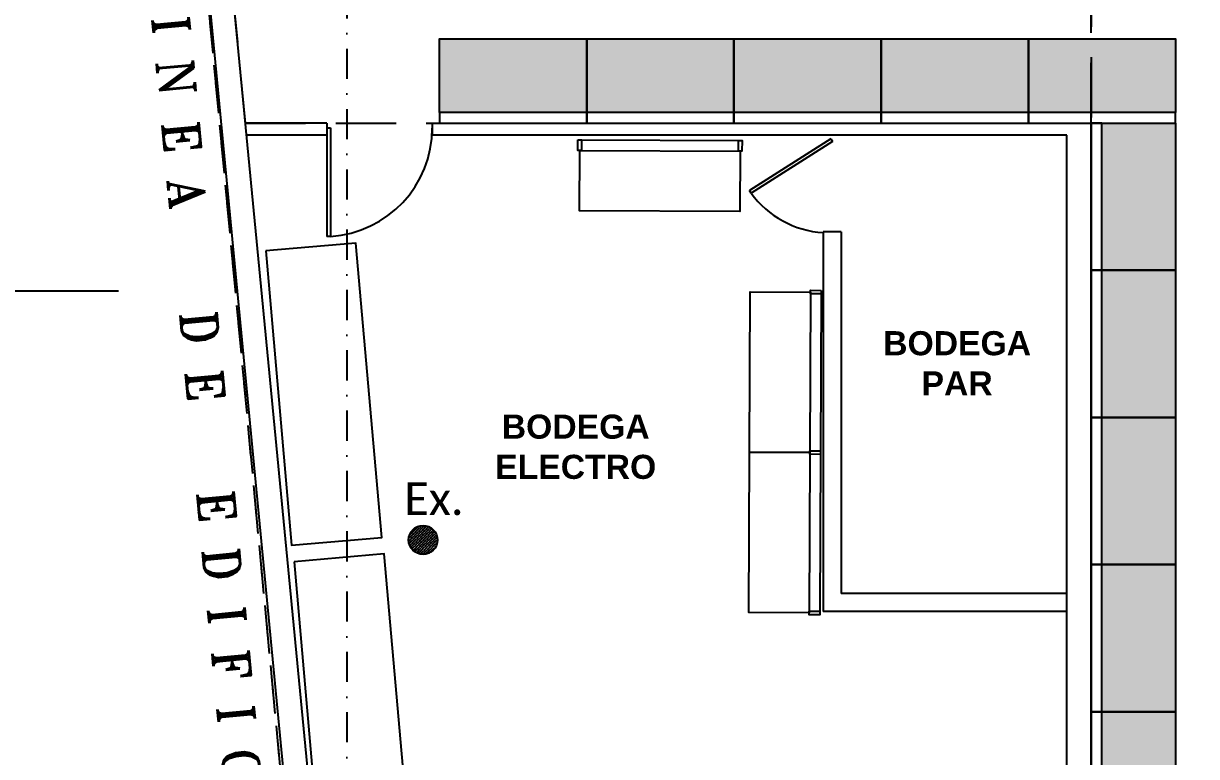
# Model space of a CAD drawing. Header units: millimetres. Extents: x 340 to 1003762, y 22 to 362022.
# Drawn here: x 553542 to 563265, y 252555 to 258634 of the extents above; entities that cross this region are included whole.
import ezdxf

# ---------------------------------------------------------------- set-up
doc = ezdxf.new("R2010")
doc.units = ezdxf.units.MM
doc.linetypes.add('LSBB_P_002 - PLANTA 1° NIVEL SALA DE VENTAS$0$DASHDOT2', pattern=[0.5, 0.25, -0.125, 0, -0.125])
doc.linetypes.add('LSBB_P_002 - PLANTA 1° NIVEL SALA DE VENTAS$0$HIDDEN', pattern=[0.375, 0.25, -0.125])
for name, color, linetype in [('A-DEMOLICION SV', 40, 'Continuous'), ('LSBB_P_002 - PLANTA 1° NIVEL SALA DE VENTAS$0$01', 8, 'Continuous'), ('LSBB_P_002 - PLANTA 1° NIVEL SALA DE VENTAS$0$04', 3, 'Continuous'), ('LSBB_P_002 - PLANTA 1° NIVEL SALA DE VENTAS$0$A-GONDOLAS', 1, 'Continuous'), ('LSBB_P_002 - PLANTA 1° NIVEL SALA DE VENTAS$0$A-LAYOUT', 7, 'Continuous'), ('LSBB_P_002 - PLANTA 1° NIVEL SALA DE VENTAS$0$A-SALA-HATCH-ELECTRO', 154, 'Continuous'), ('LSBB_P_002 - PLANTA 1° NIVEL SALA DE VENTAS$0$CENEFA', 6, 'LSBB_P_002 - PLANTA 1° NIVEL SALA DE VENTAS$0$HIDDEN'), ('LSBB_P_002 - PLANTA 1° NIVEL SALA DE VENTAS$0$COTAS-INT', 4, 'Continuous'), ('LSBB_P_002 - PLANTA 1° NIVEL SALA DE VENTAS$0$EJE', 4, 'LSBB_P_002 - PLANTA 1° NIVEL SALA DE VENTAS$0$DASHDOT2'), ('LSBB_P_002 - PLANTA 1° NIVEL SALA DE VENTAS$0$EJES', 8, 'LSBB_P_002 - PLANTA 1° NIVEL SALA DE VENTAS$0$DASHDOT2'), ('LSBB_P_002 - PLANTA 1° NIVEL SALA DE VENTAS$0$ESCALERAS', 8, 'Continuous'), ('LSBB_P_002 - PLANTA 1° NIVEL SALA DE VENTAS$0$LA FORTEZZA GONDOLA', 4, 'Continuous'), ('LSBB_P_002 - PLANTA 1° NIVEL SALA DE VENTAS$0$LINEA CORTES', 7, 'Continuous'), ('LSBB_P_002 - PLANTA 1° NIVEL SALA DE VENTAS$0$MUROS', 5, 'Continuous'), ('LSBB_P_002 - PLANTA 1° NIVEL SALA DE VENTAS$0$N- EXTINTOR O RH', 1, 'Continuous'), ('LSBB_P_002 - PLANTA 1° NIVEL SALA DE VENTAS$0$RACKS BODEGAS', 2, 'Continuous'), ('LSBB_P_002 - PLANTA 1° NIVEL SALA DE VENTAS$0$SE CONSTRUYE', 3, 'Continuous'), ('LSBB_P_002 - PLANTA 1° NIVEL SALA DE VENTAS$0$TAB-WC', 2, 'Continuous'), ('LSBB_P_002 - PLANTA 1° NIVEL SALA DE VENTAS$0$TEXTOS RECINTO', 7, 'Continuous')]:
    doc.layers.add(name, color=color, linetype=linetype)
doc.styles.add('LSBB_P_002 - PLANTA 1° NIVEL SALA DE VENTAS$0$ARIAL', font='')
doc.styles.add('LSBB_P_002 - PLANTA 1° NIVEL SALA DE VENTAS$0$ROMANT', font='romant')
doc.styles.add('LSBB_P_002 - PLANTA 1° NIVEL SALA DE VENTAS$0$STANDARD', font='txt')
doc.styles.get('LSBB_P_002 - PLANTA 1° NIVEL SALA DE VENTAS$0$ARIAL').set_extended_font_data('Arial', bold=True)

# ---------------------------------------------------------------- blocks, each defined once
blk = doc.blocks.new('LSBB_P_002 - PLANTA 1° NIVEL SALA DE VENTAS$0$492B')
for p, q in [((0.0383, 0), (0.0383, 0.0304)), ((0.0383, 0), (0.0383, 0.0304)), ((0.0383, 0.0304), (0.9381, 0.0304)), ((0.0383, 0.0304), (0.9381, 0.0304)), ((0.9381, 0.0304), (0.9381, 0)), ((0.9381, 0.0304), (0.9381, 0)), ((0.0383, 0), (0.9381, 0)), ((0.0383, 0), (0.9381, 0))]:
    blk.add_line(p, q)
at = {"layer": 'LSBB_P_002 - PLANTA 1° NIVEL SALA DE VENTAS$0$ESCALERAS'}
blk.add_arc((0.04, -0.0256), 0.8999, 3.5638, 90, dxfattribs=at)
blk.add_arc((0.04, -0.0256), 0.8999, 3.5638, 90, dxfattribs=at)
at = {"layer": 'LSBB_P_002 - PLANTA 1° NIVEL SALA DE VENTAS$0$TAB-WC'}
blk.add_line((0, 0.8743), (0.04, 0.8743), dxfattribs=at)
blk.add_line((0, 0.8743), (0.04, 0.8743), dxfattribs=at)
blk = doc.blocks.new('LSBB_P_002 - PLANTA 1° NIVEL SALA DE VENTAS$0$REF-LAYOUT N+0.00 E 03$0$G. 122x61')
h = blk.add_hatch(color=256)
h.dxf.hatch_style = 1
h.paths.add_polyline_path([(0, 0), (0, -61), (122, -61), (122, 0)])
at = {"layer": 'LSBB_P_002 - PLANTA 1° NIVEL SALA DE VENTAS$0$A-GONDOLAS'}
for points in [[(0, 0), (0, 9), (122, 9), (122, 0)], [(0, 0), (0, -61), (122, -61), (122, 0)]]:
    blk.add_lwpolyline(points, close=True, dxfattribs=at)
blk = doc.blocks.new('LSBB_P_002 - PLANTA 1° NIVEL SALA DE VENTAS$0$SVLY')
at = {"layer": 'LSBB_P_002 - PLANTA 1° NIVEL SALA DE VENTAS$0$CENEFA', "color": 7, "ltscale": 2}
blk.add_lwpolyline([(977.8529, 296.9257), (978.2211, 293.0991), (980.1347, 273.2139), (985.6095, 273.2139), (985.6095, 263.4157), (994.9945, 263.4157), (994.9945, 296.9257), (977.8529, 296.9257), (977.8529, 296.9257)], dxfattribs=at)
at = {"layer": 'LSBB_P_002 - PLANTA 1° NIVEL SALA DE VENTAS$0$COTAS-INT', "color": 3}
blk.add_line((985.6095, 264.9357), (985.6095, 271.9157), dxfattribs=at)
blk.add_line((985.6095, 264.9357), (985.6095, 271.9157), dxfattribs=at)
at = {"layer": 'LSBB_P_002 - PLANTA 1° NIVEL SALA DE VENTAS$0$A-SALA-HATCH-ELECTRO', "xscale": -0.01, "yscale": 0.01, "zscale": 0.01}
for p, rotation in [((980.2095, 272.0057), 180), ((981.4295, 272.0057), 180), ((982.6495, 272.0057), 180), ((983.8695, 272.0057), 180), ((985.0895, 272.0057), 180), ((985.6995, 271.9157), 90), ((985.6995, 270.6957), 90), ((985.6995, 269.4757), 90), ((985.6995, 268.2557), 90), ((985.6995, 267.0357), 90)]:
    blk.add_blockref('LSBB_P_002 - PLANTA 1° NIVEL SALA DE VENTAS$0$REF-LAYOUT N+0.00 E 03$0$G. 122x61', p, dxfattribs=dict(at, rotation=rotation))
blk = doc.blocks.new('LSBB_P_002 - PLANTA 1° NIVEL SALA DE VENTAS$0$A$C733336A8')
at = {"layer": 'LSBB_P_002 - PLANTA 1° NIVEL SALA DE VENTAS$0$N- EXTINTOR O RH', "linetype": 'ByBlock'}
h = blk.add_hatch(dxfattribs=at)
h.set_pattern_fill('ANSI36,_I', color=256, scale=0.126, style=2)
h.set_pattern_definition([(45, (8652.443333, -21254.299438), (0.008352698853, 0.03062656246), [0.039375, -0.007875, 0, -0.007875])])
edge = h.paths.add_edge_path()
edge.add_arc((0.1724, 0.12), 0.12, 0, 360)
at = {"layer": 'LSBB_P_002 - PLANTA 1° NIVEL SALA DE VENTAS$0$N- EXTINTOR O RH'}
blk.add_circle((0.1724, 0.12), 0.12, dxfattribs=at)
at = {"layer": 'LSBB_P_002 - PLANTA 1° NIVEL SALA DE VENTAS$0$N- EXTINTOR O RH', "insert": (0.2618, 0.4601), "char_height": 0.27, "width": 6.008867, "attachment_point": 5, "style": 'LSBB_P_002 - PLANTA 1° NIVEL SALA DE VENTAS$0$STANDARD'}
blk.add_mtext('{\\fCalibri|b0|i0|c0|p34;Ex.}', dxfattribs=at)
blk = doc.blocks.new('LSBB_P_002 - PLANTA 1° NIVEL SALA DE VENTAS$0$EXTINTORES EXISTENTES')
at = {"layer": 'LSBB_P_002 - PLANTA 1° NIVEL SALA DE VENTAS$0$N- EXTINTOR O RH', "color": 20}
blk.add_blockref('LSBB_P_002 - PLANTA 1° NIVEL SALA DE VENTAS$0$A$C733336A8', (779.8202, 268.3364), dxfattribs=at)
blk = doc.blocks.new('LSBB_P_002 - PLANTA 1° NIVEL SALA DE VENTAS', base_point=(223.5696, 14.2202))
at = {"layer": 'LSBB_P_002 - PLANTA 1° NIVEL SALA DE VENTAS$0$04'}
for p, q in [((783.4511, 271.7866), (782.7776, 271.3589)), ((783.4511, 271.7866), (782.7776, 271.3589)), ((783.4655, 271.7638), (782.792, 271.3362)), ((783.4655, 271.7638), (782.792, 271.3362)), ((783.4511, 271.7866), (783.4655, 271.7638)), ((783.4511, 271.7866), (783.4655, 271.7638)), ((782.792, 271.3362), (782.7776, 271.3589)), ((782.792, 271.3362), (782.7776, 271.3589))]:
    blk.add_line(p, q, dxfattribs=at)
at = {"layer": 'LSBB_P_002 - PLANTA 1° NIVEL SALA DE VENTAS$0$CENEFA', "color": 7, "ltscale": 2}
for p, q in [((776.1151, 297.7222), (778.5985, 271.9156)), ((785.6095, 271.9156), (785.6095, 273.2138)), ((778.5985, 271.9156), (785.6095, 271.9156))]:
    blk.add_line(p, q, dxfattribs=at)
blk.add_lwpolyline([(777.8529, 296.9256), (778.2211, 293.0991), (780.1347, 273.2138), (785.6095, 273.2138), (785.6095, 263.4156), (794.9945, 263.4156), (794.9945, 296.9256), (777.8529, 296.9256), (777.8529, 296.9256)], dxfattribs=at)
at = {"layer": 'LSBB_P_002 - PLANTA 1° NIVEL SALA DE VENTAS$0$COTAS-INT', "color": 7}
for p, q in [((779.2751, 271.9156), (778.5985, 271.9156)), ((779.2751, 271.9156), (779.2751, 271.3856)), ((780.1494, 271.9156), (780.1494, 271.8156)), ((779.2751, 271.8156), (778.6081, 271.8156)), ((785.2289, 271.8156), (780.1494, 271.8156))]:
    blk.add_line(p, q, dxfattribs=at)
at = {"layer": 'LSBB_P_002 - PLANTA 1° NIVEL SALA DE VENTAS$0$COTAS-INT', "color": 3}
for p, q in [((779.2751, 271.9156), (778.5985, 271.9156)), ((779.2751, 271.9156), (779.2751, 271.8156)), ((780.1494, 271.9156), (780.1494, 271.8156)), ((785.6095, 264.9356), (785.6095, 271.9156)), ((779.2751, 271.8156), (778.6081, 271.8156)), ((785.4095, 271.8156), (780.1494, 271.8156)), ((785.4095, 264.9356), (785.4095, 271.8156)), ((783.539, 271.0156), (783.389, 271.0156))]:
    blk.add_line(p, q, dxfattribs=at)
at = {"layer": 'LSBB_P_002 - PLANTA 1° NIVEL SALA DE VENTAS$0$EJE', "color": 2}
for p, q in [((770.9823, 350.5669), (780.8457, 245.7621)), ((772.5426, 333.9876), (780.5708, 248.6831))]:
    blk.add_line(p, q, dxfattribs=at)
at = {"layer": 'LSBB_P_002 - PLANTA 1° NIVEL SALA DE VENTAS$0$EJES'}
blk.add_line((779.4395, 309.5406), (779.4395, 242.5191), dxfattribs=at)
at = {"layer": 'LSBB_P_002 - PLANTA 1° NIVEL SALA DE VENTAS$0$ESCALERAS'}
blk.add_arc((783.4376, 271.8049), 0.7978, 215.97989, 266.50334, dxfattribs=at)
blk.add_arc((783.4376, 271.8049), 0.7978, 215.97989, 266.50334, dxfattribs=at)
at = {"layer": 'LSBB_P_002 - PLANTA 1° NIVEL SALA DE VENTAS$0$LA FORTEZZA GONDOLA'}
for p, q in [((783.3732, 270.5145), (783.3676, 269.1845)), ((783.3676, 269.1845), (783.362, 267.8546))]:
    blk.add_line(p, q, dxfattribs=at)
at = {"layer": 'LSBB_P_002 - PLANTA 1° NIVEL SALA DE VENTAS$0$LINEA CORTES', "color": 1, "ltscale": 3}
blk.add_line((777.5486, 270.5216), (774.1934, 270.5216), dxfattribs=at)
at = {"layer": 'LSBB_P_002 - PLANTA 1° NIVEL SALA DE VENTAS$0$MUROS'}
for p, q in [((776.965, 286.8024), (779.0832, 264.7906)), ((777.1641, 286.8216), (779.2649, 264.9906)), ((776.9748, 286.7001), (779.0832, 264.7906))]:
    blk.add_line(p, q, dxfattribs=at)
at = {"layer": 'LSBB_P_002 - PLANTA 1° NIVEL SALA DE VENTAS$0$RACKS BODEGAS'}
blk.add_line((781.3715, 271.7789), (782.7014, 271.7733), dxfattribs=at)
for points in [[(781.3565, 271.779), (781.3865, 271.7789), (781.3861, 271.6889), (781.3561, 271.689)], [(782.6864, 271.7734), (782.7164, 271.7732), (782.7161, 271.6832), (782.6861, 271.6834)], [(782.6864, 271.7734), (782.7164, 271.7732), (782.7161, 271.6832), (782.6861, 271.6834)], [(781.3711, 271.6889), (782.7011, 271.6833), (782.6989, 271.1833), (781.369, 271.1889)], [(778.7686, 270.8563), (778.9834, 268.4157), (779.7305, 268.4815), (779.5157, 270.9221)], [(783.2832, 270.5149), (783.2776, 269.1849), (782.7776, 269.187), (782.7832, 270.517)], [(783.3733, 270.5295), (783.3732, 270.4995), (783.2832, 270.4999), (783.2833, 270.5299)], [(783.2776, 269.1849), (783.272, 267.8549), (782.772, 267.8571), (782.7776, 269.187)], [(783.3677, 269.1995), (783.3675, 269.1695), (783.2775, 269.1699), (783.2777, 269.1999)], [(783.3677, 269.1995), (783.3675, 269.1695), (783.2775, 269.1699), (783.2777, 269.1999)], [(779.0033, 268.2791), (779.2181, 265.8385), (779.9652, 265.9043), (779.7504, 268.3448)], [(783.362, 267.8696), (783.3619, 267.8396), (783.2719, 267.8399), (783.272, 267.8699)]]:
    blk.add_lwpolyline(points, close=True, dxfattribs=at)
at = {"layer": 'LSBB_P_002 - PLANTA 1° NIVEL SALA DE VENTAS$0$SE CONSTRUYE'}
for p, q in [((783.389, 271.0156), (783.389, 267.8656)), ((783.539, 271.0156), (783.539, 268.0156)), ((785.4095, 268.0156), (783.539, 268.0156)), ((785.4095, 267.8656), (783.389, 267.8656))]:
    blk.add_line(p, q, dxfattribs=at)
at = {"layer": 'LSBB_P_002 - PLANTA 1° NIVEL SALA DE VENTAS$0$04', "rotation": 270}
blk.add_blockref('LSBB_P_002 - PLANTA 1° NIVEL SALA DE VENTAS$0$492B', (779.2751, 271.9156), dxfattribs=at)
blk.add_blockref('LSBB_P_002 - PLANTA 1° NIVEL SALA DE VENTAS$0$492B', (779.2751, 271.9156), dxfattribs=at)
at = {"layer": 'LSBB_P_002 - PLANTA 1° NIVEL SALA DE VENTAS$0$A-LAYOUT', "color": 1}
blk.add_blockref('LSBB_P_002 - PLANTA 1° NIVEL SALA DE VENTAS$0$SVLY', (-200, 0), dxfattribs=at)
at = {"layer": 'LSBB_P_002 - PLANTA 1° NIVEL SALA DE VENTAS$0$N- EXTINTOR O RH'}
blk.add_blockref('LSBB_P_002 - PLANTA 1° NIVEL SALA DE VENTAS$0$EXTINTORES EXISTENTES', (0.08, 0.0032), dxfattribs=at)
at = {"layer": 'LSBB_P_002 - PLANTA 1° NIVEL SALA DE VENTAS$0$01', "color": 2, "style": 'LSBB_P_002 - PLANTA 1° NIVEL SALA DE VENTAS$0$ROMANT'}
blk.add_text('L I N E A   D E   E D I F I C A C I O N', height=0.3, rotation=275.38767, dxfattribs=at).set_placement((777.7876, 273.2272))
at = {"layer": 'LSBB_P_002 - PLANTA 1° NIVEL SALA DE VENTAS$0$TEXTOS RECINTO', "char_height": 0.2, "width": 3.202045, "attachment_point": 5, "style": 'LSBB_P_002 - PLANTA 1° NIVEL SALA DE VENTAS$0$ARIAL'}
for s, insert in [('\\A1;BODEGA \\PPAR', (784.4992, 269.9245)), ('\\A1;BODEGA \\PELECTRO', (781.3379, 269.2314))]:
    blk.add_mtext(s, dxfattribs=dict(at, insert=insert))

msp = doc.modelspace()

# ---------------------------------------------------------------- block references
at = {"layer": 'A-DEMOLICION SV', "xscale": 1000, "yscale": 1000, "zscale": 1000}
msp.add_blockref('LSBB_P_002 - PLANTA 1° NIVEL SALA DE VENTAS', (350.9, 111.5), dxfattribs=at)

doc.saveas('drawing.dxf')
